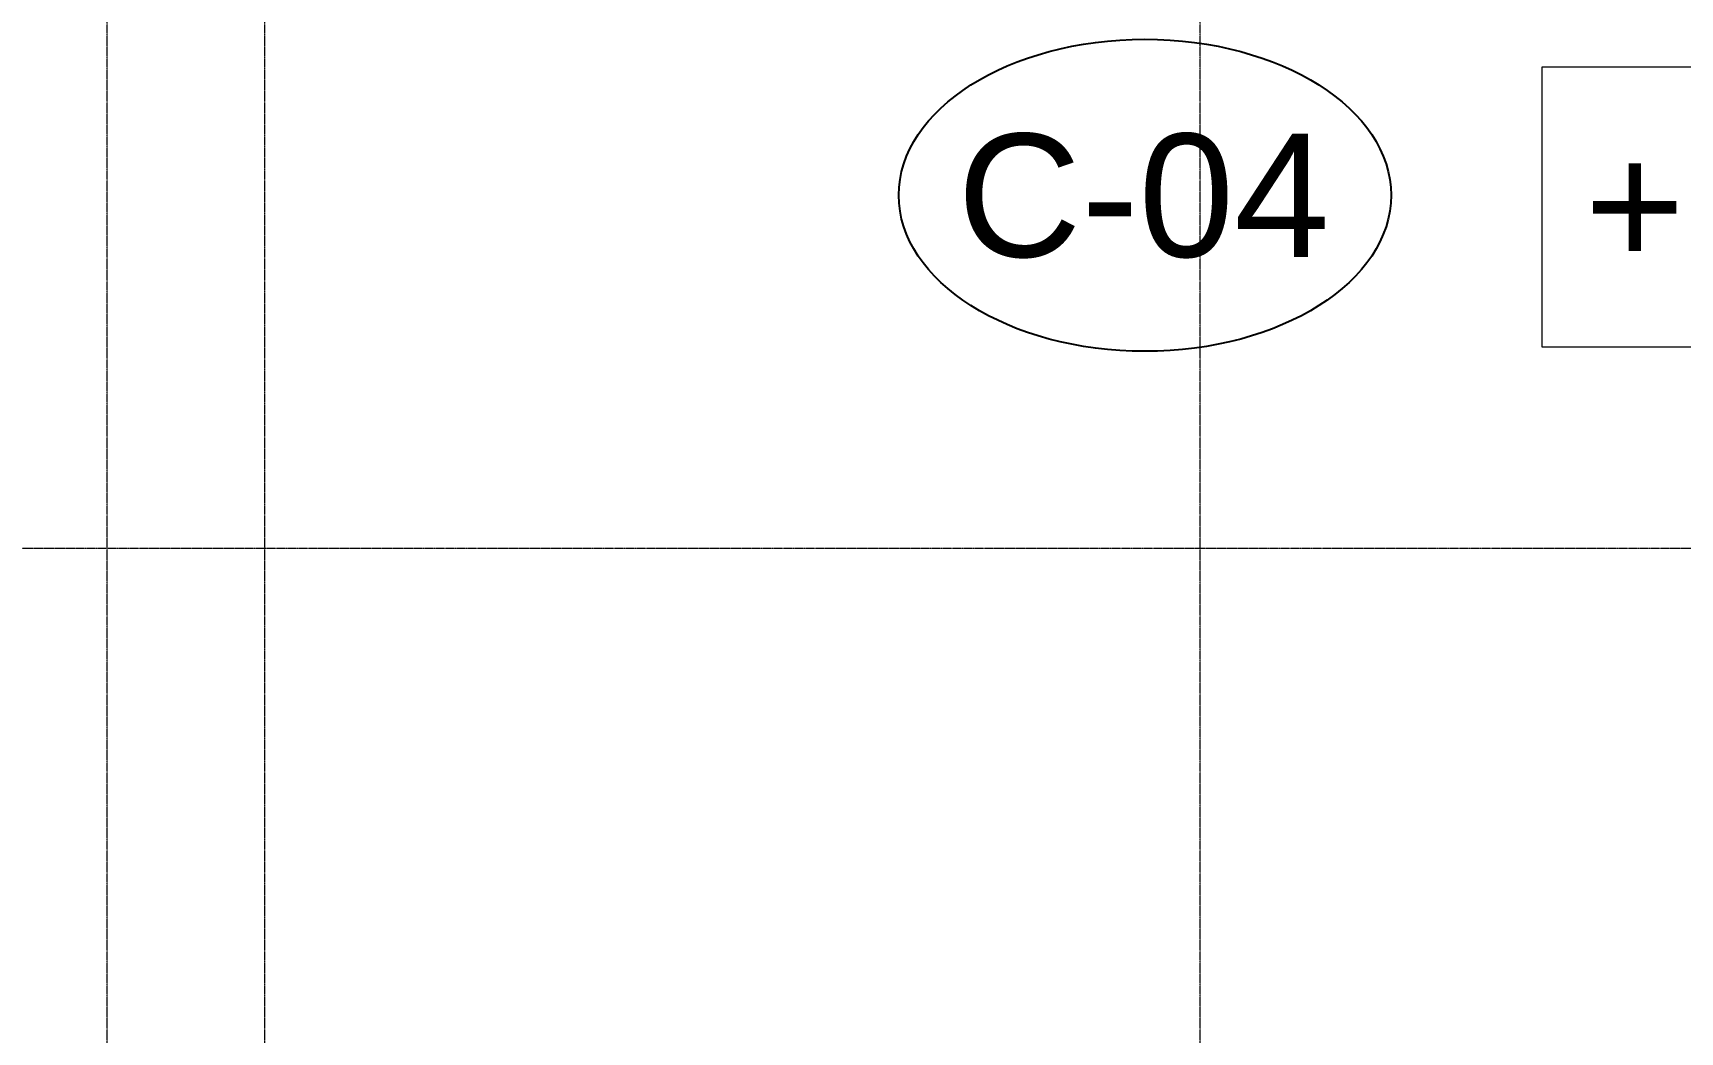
# Model space of a CAD drawing. Header units: millimetres. Extents: x 984 to 425800, y -34355 to 59419.
# Drawn here: x 121389 to 141466, y -10211 to 1956 of the extents above; entities that cross this region are included whole.
import ezdxf

# ---------------------------------------------------------------- set-up
doc = ezdxf.new("R2010")
doc.units = ezdxf.units.MM
doc.linetypes.add('DPA_Grid _ Level 100', pattern=[10, 5.5, -1.6, 1.3, -1.6])
for name, color, linetype, lineweight in [('A-ROOM-IDEN', 3, 'Continuous', 25), ('G-ANNO-TEXT', 3, 'Continuous', 9), ('S-GRID', 251, 'Continuous', 9)]:
    doc.layers.add(name, color=color, linetype=linetype, lineweight=lineweight)
doc.styles.add('Arial_3', font='arial.ttf', dxfattribs={"height": 1500})

# ---------------------------------------------------------------- blocks, each defined once
blk = doc.blocks.new('DPA_TAG Room-Ceiling - STANDARD-8527542-4110-01 GROUND LEVEL - REFLECTED CEILING PLAN')
at = {"layer": 'A-ROOM-IDEN'}
blk.add_ellipse((0, 0), major_axis=(-6, 0), ratio=0.633333, dxfattribs=at)

msp = doc.modelspace()

# ---------------------------------------------------------------- linework, layer by layer
at = {"layer": 'G-ANNO-TEXT', "color": 250, "flags": 128}
msp.add_lwpolyline([(139786.3, 1542.6), (147433.3, 1542.6), (147433.3, -1869.4), (139786.3, -1869.4)], close=True, dxfattribs=at)
at = {"layer": 'S-GRID', "linetype": 'DPA_Grid _ Level 100'}
for p, q in [((124215.8, -30742.3), (124215.8, 54919.2)), ((135615.8, -30742.3), (135615.8, 54919.2)), ((122292.8, -30742.3), (122292.8, 54038.7)), ((413949.6, -4321), (59238.8, -4321))]:
    msp.add_line(p, q, dxfattribs=at)

# ---------------------------------------------------------------- block references
at = {"layer": 'A-ROOM-IDEN', "xscale": 499.9999999999995, "yscale": 499.9999999999995, "zscale": 499.9999999999995}
msp.add_blockref('DPA_TAG Room-Ceiling - STANDARD-8527542-4110-01 GROUND LEVEL - REFLECTED CEILING PLAN', (134943.6, -20.8), dxfattribs=at)

# ---------------------------------------------------------------- texts
at = {"layer": 'A-ROOM-IDEN', "lineweight": 9, "insert": (132655.3, 728.9), "char_height": 1500, "width": 5571.728, "attachment_point": 1, "style": 'Arial_3'}
msp.add_mtext('C-04', dxfattribs=at)
at = {"layer": 'G-ANNO-TEXT', "color": 7, "insert": (140302.3, 608.4), "char_height": 1500, "width": 7976.791, "attachment_point": 1, "style": 'Arial_3'}
msp.add_mtext('+3.000', dxfattribs=at)

doc.saveas('drawing.dxf')
